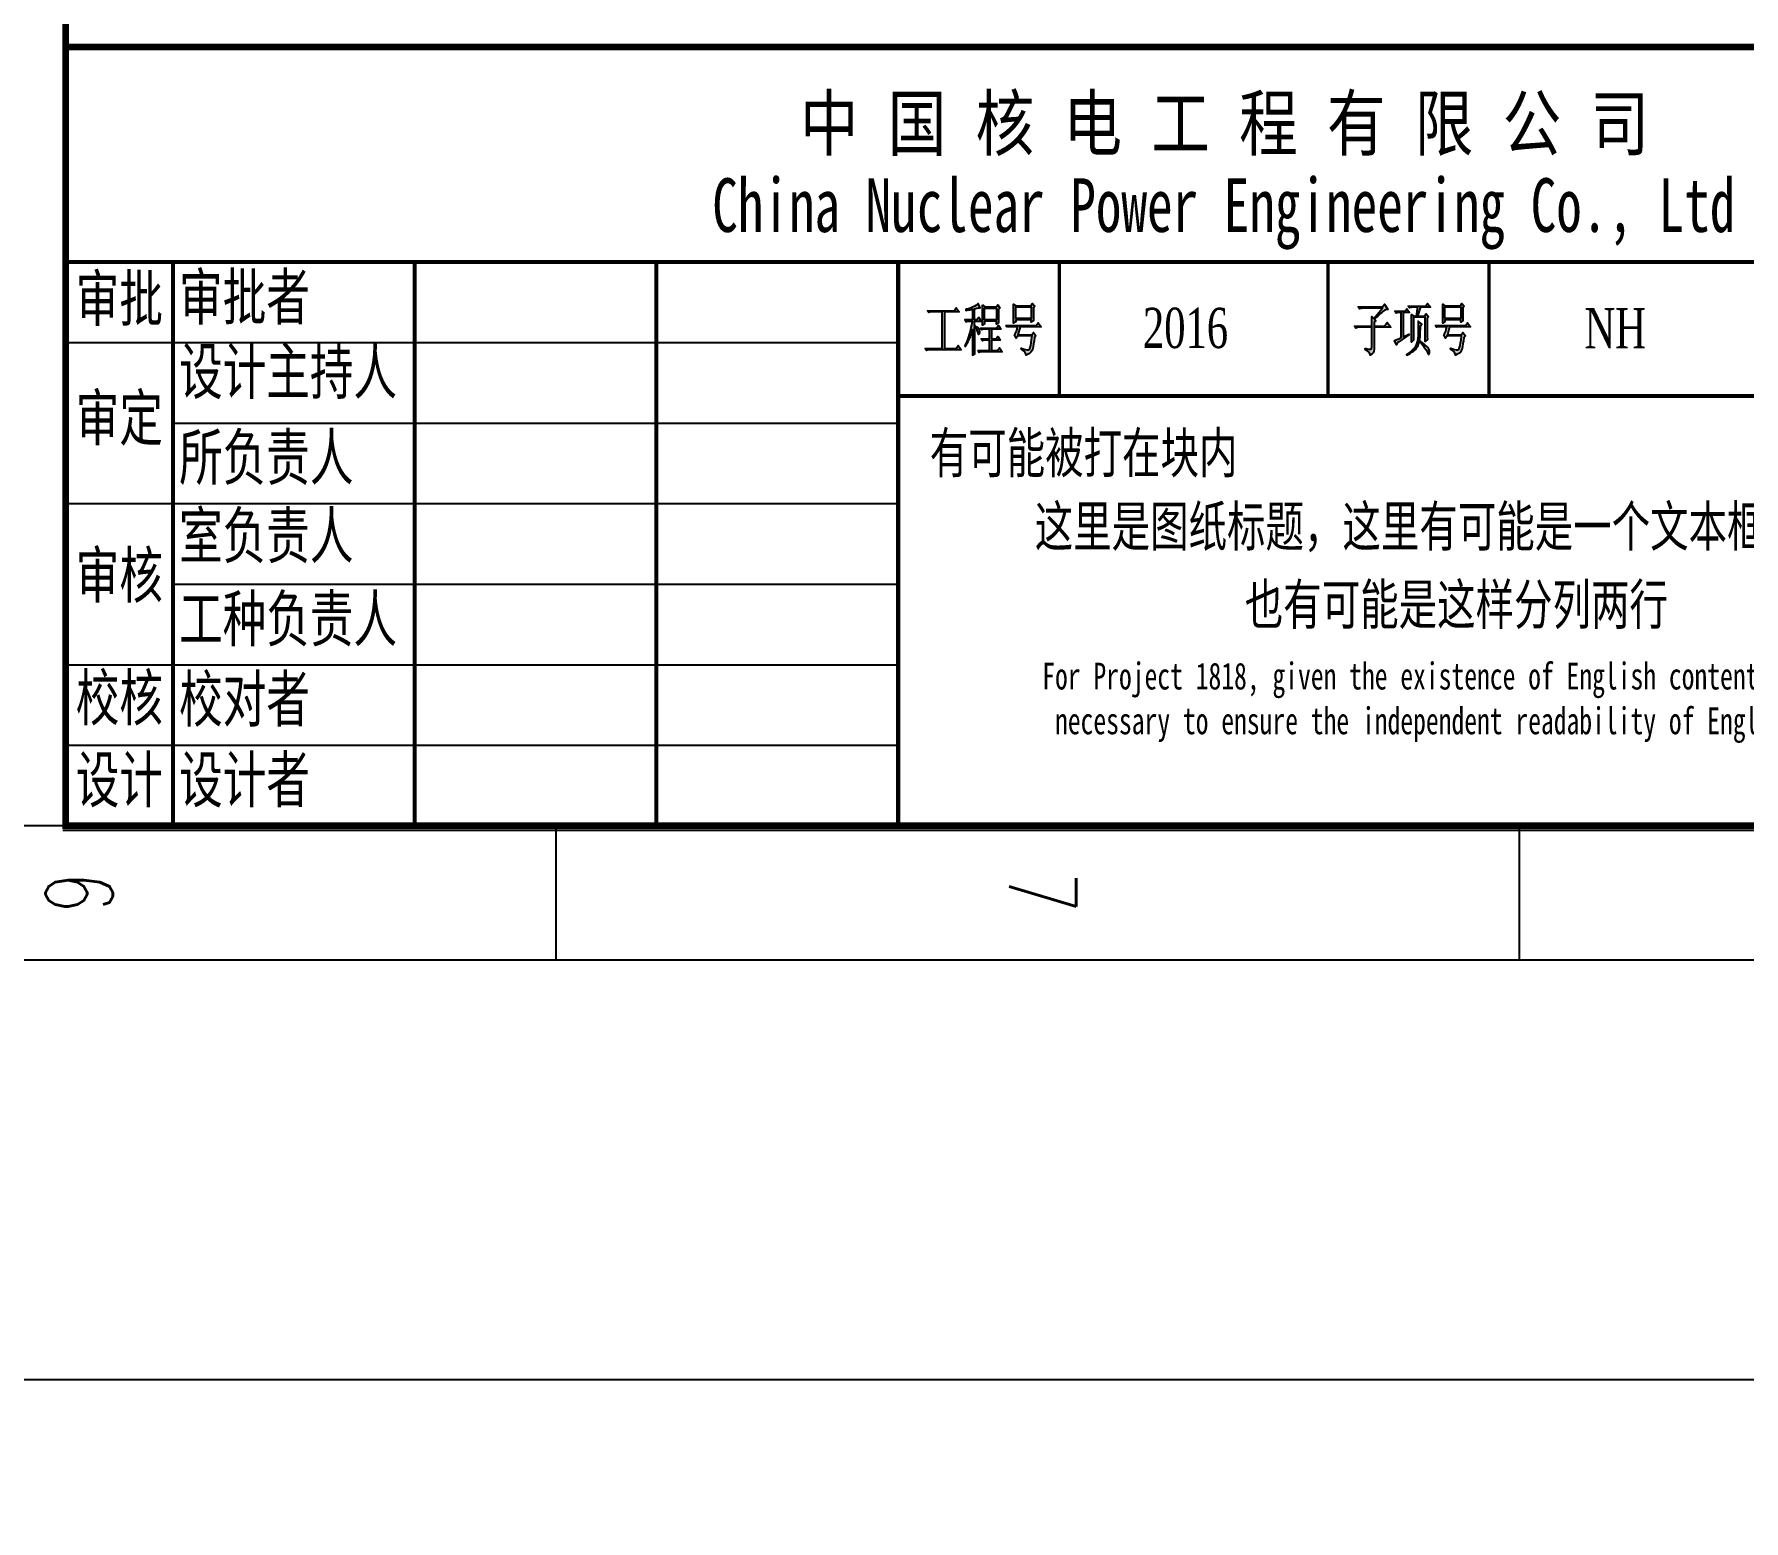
# Model space of a CAD drawing. Header units: inches. Extents: x 4937 to 49862, y 118187 to 167482.
# Drawn here: x 25020 to 31386, y 118187 to 123724 of the extents above; entities that cross this region are included whole.
import ezdxf
from ezdxf.enums import TextEntityAlignment as Align

# ---------------------------------------------------------------- set-up
doc = ezdxf.new("R2010")
doc.units = ezdxf.units.IN
doc.header["$MEASUREMENT"] = 0
doc.layers.add('1', color=7, linetype='Continuous')
doc.layers.add('图框', color=4, linetype='Continuous')
doc.styles.add('HZ', font='txt_____.ttf', dxfattribs={"width": 0.7, "bigfont": 'HZTXT'})
doc.styles.get("Standard").update_dxf_attribs({"font": 'txt', "bigfont": 'gbcbig.shx'})
doc.styles.add('宋体', font='', dxfattribs={"width": 0.7})
doc.styles.get('宋体').set_extended_font_data('SimSun')
doc.dimstyles.new('Standard-yuanban', dxfattribs={"dimtxt": 800, "dimasz": 0.18, "dimexe": 0.18, "dimexo": 0.0625, "dimgap": 0.09, "dimtad": 0, "dimtih": 1, "dimtoh": 1, "dimdec": 4, "dimlfac": 0.02, "dimzin": 0, "dimdsep": 46, "dimtxsty": 'Standard', "dimcen": 0.09, "dimadec": 0, "dimazin": 0, "dimtfac": 1, "dimtdec": 4, "dimtofl": 0, "dimtmove": 0, "dimatfit": 3, "dimfxl": 1, "dimtolj": 1, "dimtzin": 0, "dimarcsym": 0})

# ---------------------------------------------------------------- blocks, each defined once
blk = doc.blocks.new('tk1')
at = {"layer": '图框'}
for p, q in [((10, 584), (10, -10)), ((0, 502.25), (10, 502.25)), ((0, 430.5), (10, 430.5))]:
    blk.add_line(p, q, dxfattribs=at)
at = {"layer": '图框', "color": 1}
blk.add_line((0, 574), (0, 0), dxfattribs=at)
at = {"layer": '图框', "style": 'HZ', "width": 0.7}
for s, p in [('7', (4.96, 464.26)), ('6', (4.96, 392.51))]:
    blk.add_text(s, height=5, dxfattribs=at).set_placement(p, align=Align.CENTER)
blk = doc.blocks.new('图签')
at = {"layer": '1'}
h = blk.add_hatch(color=7, dxfattribs=at)
h.paths.add_polyline_path([(-114.56, 38.27), (-113.46, 38.27), (-113.67, 38.57), (-113.82, 38.36), (-115.81, 38.36), (-115.72, 38.23), (-115.6, 38.27), (-115.49, 38.27), (-114.73, 38.27), (-114.73, 35.54), (-115.98, 35.54), (-115.88, 35.41), (-115.77, 35.45), (-115.65, 35.46), (-113.31, 35.46), (-113.53, 35.77), (-113.69, 35.54), (-114.56, 35.54)])
h.paths.add_polyline_path([(-112.3, 36.78), (-112.31, 37.06), (-112.31, 37.19), (-112.21, 37.06), (-112.14, 36.91), (-112.09, 36.77), (-112.07, 36.72), (-112.01, 36.59), (-111.94, 36.63), (-111.93, 36.66), (-111.91, 36.81), (-111.95, 36.97), (-111.96, 36.97), (-112.03, 37.06), (-112.14, 37.15), (-112.27, 37.24), (-112.31, 37.26), (-112.31, 37.59), (-111.82, 37.59), (-112, 37.86), (-112.13, 37.68), (-112.31, 37.68), (-112.31, 38.51), (-112.14, 38.55), (-112.01, 38.58), (-111.91, 38.59), (-111.89, 38.59), (-112.04, 38.89), (-112.11, 38.82), (-112.21, 38.75), (-112.35, 38.67), (-112.42, 38.64), (-112.56, 38.58), (-112.68, 38.54), (-112.8, 38.5), (-112.91, 38.47), (-112.95, 38.46), (-112.95, 38.39), (-112.79, 38.42), (-112.65, 38.44), (-112.54, 38.46), (-112.46, 38.47), (-112.46, 37.68), (-113.04, 37.68), (-112.95, 37.54), (-112.84, 37.59), (-112.49, 37.59), (-112.51, 37.44), (-112.54, 37.28), (-112.58, 37.11), (-112.62, 36.93), (-112.67, 36.74), (-112.71, 36.59), (-112.76, 36.43), (-112.81, 36.28), (-112.87, 36.12), (-112.93, 35.96), (-113, 35.8), (-113.03, 35.74), (-113.01, 35.69), (-112.85, 35.95), (-112.78, 36.08), (-112.72, 36.23), (-112.65, 36.38), (-112.59, 36.54), (-112.54, 36.7), (-112.48, 36.88), (-112.46, 36.97), (-112.46, 36.74), (-112.46, 35.58), (-112.46, 35.42), (-112.46, 35.28), (-112.47, 35.15), (-112.47, 35.04), (-112.29, 35.16), (-112.29, 35.22), (-112.3, 35.31), (-112.3, 35.54), (-112.3, 35.69)])
h.paths.add_polyline_path([(-110.53, 38.46), (-110.43, 38.56), (-110.59, 38.79), (-110.7, 38.64), (-111.55, 38.64), (-111.73, 38.79), (-111.72, 38.62), (-111.72, 38.62), (-111.72, 38.44), (-111.71, 38.26), (-111.71, 37.88), (-111.72, 37.7), (-111.72, 37.53), (-111.72, 37.35), (-111.72, 37.29), (-111.56, 37.39), (-111.56, 37.59), (-110.69, 37.59), (-110.69, 37.37), (-110.52, 37.46), (-110.52, 37.56), (-110.53, 37.69), (-110.53, 37.86), (-110.53, 38.06)])
h.paths.add_polyline_path([(-111.56, 38.56), (-110.69, 38.56), (-110.69, 37.68), (-111.56, 37.68)], flags=16)
h.paths.add_polyline_path([(-111.06, 36.99), (-110.35, 36.99), (-110.53, 37.26), (-110.66, 37.07), (-111.88, 37.07), (-111.78, 36.94), (-111.68, 36.99), (-111.21, 36.99), (-111.21, 36.26), (-111.81, 36.26), (-111.71, 36.13), (-111.61, 36.17), (-111.21, 36.17), (-111.21, 35.39), (-112.05, 35.39), (-111.96, 35.26), (-111.84, 35.3), (-111.72, 35.31), (-110.26, 35.31), (-110.46, 35.59), (-110.61, 35.39), (-111.06, 35.39), (-111.06, 36.17), (-110.41, 36.17), (-110.59, 36.44), (-110.72, 36.26), (-111.06, 36.26)])
h.paths.add_polyline_path([(-107.92, 38.01), (-107.92, 38.57), (-107.83, 38.69), (-107.99, 38.89), (-108.1, 38.73), (-109.25, 38.73), (-109.42, 38.86), (-109.42, 38.69), (-109.42, 38.51), (-109.42, 38.33), (-109.42, 37.97), (-109.42, 37.79), (-109.42, 37.62), (-109.42, 37.45), (-109.42, 37.44), (-109.25, 37.53), (-109.25, 37.69), (-108.09, 37.69), (-108.09, 37.51), (-107.91, 37.61), (-107.92, 37.71), (-107.92, 37.84)])
h.paths.add_polyline_path([(-109.25, 38.64), (-108.09, 38.64), (-108.09, 37.78), (-109.25, 37.78)], flags=16)
h.paths.add_polyline_path([(-108.91, 37.17), (-107.36, 37.17), (-107.57, 37.47), (-107.73, 37.26), (-109.97, 37.26), (-109.88, 37.13), (-109.78, 37.17), (-109.11, 37.17), (-109.15, 36.98), (-109.19, 36.82), (-109.21, 36.78), (-109.28, 36.63), (-109.34, 36.56), (-109.21, 36.33), (-109.1, 36.48), (-108.03, 36.48), (-108.06, 36.2), (-108.09, 35.96), (-108.12, 35.78), (-108.16, 35.63), (-108.2, 35.54), (-108.24, 35.48), (-108.32, 35.45), (-108.42, 35.45), (-108.54, 35.48), (-108.69, 35.52), (-108.82, 35.58), (-108.83, 35.51), (-108.69, 35.41), (-108.58, 35.31), (-108.51, 35.2), (-108.48, 35.08), (-108.47, 35.06), (-108.33, 35.12), (-108.22, 35.17), (-108.2, 35.19), (-108.11, 35.28), (-108.04, 35.38), (-108.01, 35.44), (-107.98, 35.55), (-107.95, 35.7), (-107.92, 35.89), (-107.88, 36.13), (-107.85, 36.38), (-107.74, 36.49), (-107.91, 36.74), (-108.04, 36.56), (-109.08, 36.56)])
h = blk.add_hatch(color=7, dxfattribs=at)
h.paths.add_polyline_path([(-82.55, 35.49), (-82.55, 37.13), (-81.32, 37.13), (-81.59, 37.49), (-81.78, 37.21), (-82.55, 37.21), (-82.55, 37.53), (-82.42, 37.62), (-82.52, 37.72), (-82.4, 37.85), (-82.28, 37.96), (-82.18, 38.06), (-82.08, 38.15), (-81.98, 38.23), (-81.9, 38.31), (-81.75, 38.41), (-81.63, 38.45), (-81.54, 38.46), (-81.78, 38.84), (-81.94, 38.64), (-83.74, 38.64), (-83.64, 38.51), (-83.53, 38.54), (-83.41, 38.56), (-81.93, 38.56), (-82.57, 37.78), (-82.73, 37.92), (-82.72, 37.4), (-82.72, 37.21), (-84.01, 37.21), (-83.91, 37.07), (-83.79, 37.11), (-83.68, 37.13), (-82.72, 37.13), (-82.72, 35.71), (-82.75, 35.53), (-82.82, 35.49), (-82.9, 35.5), (-83.01, 35.51), (-83.16, 35.54), (-83.23, 35.56), (-83.23, 35.48), (-83.09, 35.4), (-82.97, 35.31), (-82.9, 35.2), (-82.85, 35.09), (-82.85, 35.04), (-82.72, 35.12), (-82.63, 35.22), (-82.57, 35.34)])
h.paths.add_polyline_path([(-79.62, 37.88), (-78.76, 37.88), (-78.76, 36.07), (-78.59, 36.21), (-78.6, 36.39), (-78.61, 36.74), (-78.61, 37.81), (-78.5, 37.91), (-78.69, 38.12), (-78.79, 37.96), (-79.32, 37.96), (-79.25, 38.17), (-79.2, 38.36), (-79.15, 38.5), (-79.11, 38.62), (-79.11, 38.63), (-78.36, 38.63), (-78.57, 38.91), (-78.72, 38.71), (-80.01, 38.71), (-79.91, 38.57), (-79.79, 38.61), (-79.68, 38.63), (-79.32, 38.63), (-79.33, 38.5), (-79.34, 38.34), (-79.37, 38.14), (-79.39, 37.96), (-79.61, 37.96), (-79.78, 38.09), (-79.78, 37.92), (-79.78, 37.75), (-79.78, 37.4), (-79.77, 37.21), (-79.77, 36.83), (-79.78, 36.63), (-79.78, 36.45), (-79.78, 36.28), (-79.78, 36.12), (-79.78, 36.01), (-79.62, 36.16)])
h.paths.add_polyline_path([(-80.17, 36.41), (-80, 36.52), (-79.95, 36.56), (-79.97, 36.62), (-80.39, 36.42), (-80.39, 38.24), (-79.92, 38.24), (-80.11, 38.51), (-80.25, 38.33), (-81.01, 38.33), (-80.91, 38.19), (-80.8, 38.23), (-80.68, 38.24), (-80.54, 38.24), (-80.54, 36.36), (-80.72, 36.27), (-80.86, 36.21), (-80.97, 36.17), (-81.03, 36.14), (-81.04, 36.14), (-80.9, 35.83), (-80.84, 35.93), (-80.76, 36.01), (-80.72, 36.04), (-80.65, 36.09), (-80.57, 36.15), (-80.46, 36.23), (-80.33, 36.31)])
h.paths.add_polyline_path([(-79.19, 36.03), (-79.17, 36.13), (-79.15, 36.26), (-79.13, 36.42), (-79.12, 36.6), (-79.12, 36.79), (-79.11, 37.01), (-79.11, 37.24), (-79, 37.36), (-79.27, 37.58), (-79.27, 37.39), (-79.27, 37.03), (-79.28, 36.68), (-79.28, 36.51), (-79.3, 36.31), (-79.33, 36.13), (-79.37, 35.96), (-79.42, 35.82), (-79.47, 35.72), (-79.53, 35.63), (-79.6, 35.54), (-79.69, 35.45), (-79.8, 35.35), (-79.92, 35.26), (-80.06, 35.16), (-80.15, 35.11), (-80.11, 35.06), (-79.96, 35.13), (-79.84, 35.21), (-79.72, 35.29), (-79.62, 35.36), (-79.53, 35.43), (-79.48, 35.48), (-79.39, 35.59), (-79.31, 35.71), (-79.24, 35.86)])
h.paths.add_polyline_path([(-78.72, 35.78), (-78.84, 35.88), (-78.99, 36), (-79.1, 36.09), (-79.12, 36.04), (-79.01, 35.89), (-78.91, 35.77), (-78.83, 35.66), (-78.77, 35.58), (-78.68, 35.44), (-78.61, 35.3), (-78.56, 35.21), (-78.49, 35.11), (-78.43, 35.21), (-78.43, 35.38), (-78.48, 35.52), (-78.5, 35.56), (-78.55, 35.62), (-78.62, 35.69)])
h.paths.add_polyline_path([(-75.95, 38.01), (-75.95, 38.57), (-75.86, 38.69), (-76.02, 38.89), (-76.12, 38.73), (-77.28, 38.73), (-77.45, 38.86), (-77.45, 38.69), (-77.44, 38.51), (-77.44, 37.79), (-77.45, 37.62), (-77.45, 37.45), (-77.45, 37.44), (-77.28, 37.53), (-77.28, 37.69), (-76.11, 37.69), (-76.11, 37.51), (-75.94, 37.61), (-75.94, 37.71), (-75.94, 37.84)])
h.paths.add_polyline_path([(-77.28, 38.64), (-76.11, 38.64), (-76.11, 37.78), (-77.28, 37.78)], flags=16)
h.paths.add_polyline_path([(-76.94, 37.17), (-75.39, 37.17), (-75.6, 37.47), (-75.75, 37.26), (-78, 37.26), (-77.91, 37.13), (-77.8, 37.17), (-77.14, 37.17), (-77.18, 36.98), (-77.21, 36.82), (-77.23, 36.78), (-77.31, 36.63), (-77.37, 36.56), (-77.23, 36.33), (-77.12, 36.48), (-76.05, 36.48), (-76.08, 36.2), (-76.12, 35.96), (-76.15, 35.78), (-76.19, 35.63), (-76.23, 35.54), (-76.27, 35.48), (-76.27, 35.48), (-76.35, 35.45), (-76.45, 35.45), (-76.56, 35.48), (-76.72, 35.52), (-76.84, 35.58), (-76.86, 35.51), (-76.72, 35.41), (-76.61, 35.31), (-76.54, 35.2), (-76.5, 35.08), (-76.5, 35.06), (-76.36, 35.12), (-76.25, 35.17), (-76.23, 35.19), (-76.13, 35.28), (-76.07, 35.38), (-76.04, 35.44), (-76.01, 35.55), (-75.98, 35.7), (-75.94, 35.89), (-75.91, 36.13), (-75.88, 36.38), (-75.76, 36.49), (-75.94, 36.74), (-76.07, 36.56), (-77.1, 36.56)])
at = {"layer": '1', "color": 7}
for p, q in [((-180, 36), (-118, 36)), ((-172, 30), (-118, 30)), ((-180, 24), (-118, 24)), ((-172, 18), (-118, 18)), ((-180, 12), (-118, 12)), ((-180, 6), (-118, 6)), ((0, 0), (-180, 0)), ((-0.2, -0.35), (-180.2, -0.35))]:
    blk.add_line(p, q, dxfattribs=at)
at = {"layer": '1'}
for p, q in [((0, 0), (-180, 0)), ((-0.2, -0.35), (-180.2, -0.35))]:
    blk.add_line(p, q, dxfattribs=at)
at = {"layer": '1', "color": 7, "const_width": 0.5}
for points in [[(-180, 0), (0, 0), (0, 131.76), (-180, 131.76)], [(-180, 58), (0, 58), (0, 0), (-180, 0)]]:
    blk.add_lwpolyline(points, close=True, dxfattribs=at)
at = {"layer": '1', "color": 7}
for points, const_width in [([(-180, 42), (0, 42)], 0.3), ([(-172, 42), (-172, 0)], 0.3), ([(-154, 42), (-154, 0)], 0.3), ([(-136, 42), (-136, 0)], 0.3), ([(-118, 42), (-118, 0)], 0.3), ([(-106, 42), (-106, 32)], 0.25), ([(-86, 42), (-86, 32)], 0.25), ([(-74, 42), (-74, 32)], 0.25), ([(-118, 32), (0, 32)], 0.3)]:
    blk.add_lwpolyline(points, dxfattribs=dict(at, const_width=const_width))
for points in [[(-115.65, 35.46), (-115.77, 35.45), (-115.88, 35.41), (-115.98, 35.54), (-114.73, 35.54), (-114.73, 38.27), (-115.49, 38.27), (-115.6, 38.27), (-115.72, 38.23), (-115.81, 38.36), (-113.82, 38.36), (-113.67, 38.57), (-113.46, 38.27), (-114.56, 38.27), (-114.56, 35.54), (-113.69, 35.54), (-113.53, 35.77), (-113.31, 35.46)], [(-112.09, 36.77), (-112.07, 36.72), (-112.01, 36.59), (-111.94, 36.63), (-111.93, 36.66), (-111.91, 36.81), (-111.95, 36.97), (-111.96, 36.97), (-112.03, 37.06), (-112.14, 37.15), (-112.27, 37.24), (-112.31, 37.26), (-112.31, 37.59), (-111.82, 37.59), (-112, 37.86), (-112.13, 37.68), (-112.31, 37.68), (-112.31, 38.51), (-112.14, 38.55), (-112.01, 38.58), (-111.91, 38.59), (-111.89, 38.59), (-112.04, 38.89), (-112.11, 38.82), (-112.21, 38.75), (-112.35, 38.67), (-112.42, 38.64), (-112.56, 38.58), (-112.68, 38.54), (-112.8, 38.5), (-112.91, 38.47), (-112.95, 38.46), (-112.95, 38.39), (-112.79, 38.42), (-112.65, 38.44), (-112.54, 38.46), (-112.46, 38.47), (-112.46, 37.68), (-113.04, 37.68), (-112.95, 37.54), (-112.84, 37.59), (-112.49, 37.59), (-112.51, 37.44), (-112.54, 37.28), (-112.58, 37.11), (-112.62, 36.93), (-112.67, 36.74), (-112.71, 36.59), (-112.76, 36.43), (-112.81, 36.28), (-112.87, 36.12), (-112.93, 35.96), (-113, 35.8), (-113.03, 35.74), (-113.01, 35.69), (-112.85, 35.95), (-112.78, 36.08), (-112.72, 36.23), (-112.65, 36.38), (-112.59, 36.54), (-112.54, 36.7), (-112.48, 36.88), (-112.46, 36.97), (-112.46, 36.74), (-112.46, 35.58), (-112.46, 35.42), (-112.46, 35.28), (-112.47, 35.15), (-112.47, 35.04), (-112.29, 35.16), (-112.29, 35.22), (-112.3, 35.31), (-112.3, 35.54), (-112.3, 35.69), (-112.3, 36.78), (-112.31, 37.06), (-112.31, 37.19), (-112.21, 37.06), (-112.14, 36.91)], [(-111.56, 37.68), (-111.56, 38.56), (-110.69, 38.56), (-110.69, 37.68)], [(-109.25, 38.73), (-108.1, 38.73), (-107.99, 38.89), (-107.83, 38.69), (-107.92, 38.57), (-107.92, 38.01), (-107.92, 37.84), (-107.92, 37.71), (-107.91, 37.61), (-108.09, 37.51), (-108.09, 37.69), (-109.25, 37.69), (-109.25, 37.53), (-109.42, 37.44), (-109.42, 37.45), (-109.42, 37.62), (-109.42, 37.79), (-109.42, 37.97), (-109.42, 38.33), (-109.42, 38.51), (-109.42, 38.69), (-109.42, 38.86)], [(-109.25, 37.78), (-109.25, 38.64), (-108.09, 38.64), (-108.09, 37.78)], [(-81.9, 38.31), (-81.98, 38.23), (-82.08, 38.15), (-82.18, 38.06), (-82.28, 37.96), (-82.4, 37.85), (-82.52, 37.72), (-82.42, 37.62), (-82.55, 37.53), (-82.55, 37.21), (-81.78, 37.21), (-81.59, 37.49), (-81.32, 37.13), (-82.55, 37.13), (-82.55, 35.49), (-82.57, 35.34), (-82.63, 35.22), (-82.72, 35.12), (-82.85, 35.04), (-82.85, 35.09), (-82.9, 35.2), (-82.97, 35.31), (-83.09, 35.4), (-83.23, 35.48), (-83.23, 35.56), (-83.16, 35.54), (-83.01, 35.51), (-82.9, 35.5), (-82.82, 35.49), (-82.75, 35.53), (-82.72, 35.71), (-82.72, 37.13), (-83.68, 37.13), (-83.79, 37.11), (-83.91, 37.07), (-84.01, 37.21), (-82.72, 37.21), (-82.72, 37.4), (-82.73, 37.92), (-82.57, 37.78), (-81.93, 38.56), (-83.41, 38.56), (-83.53, 38.54), (-83.64, 38.51), (-83.74, 38.64), (-81.94, 38.64), (-81.78, 38.84), (-81.54, 38.46), (-81.63, 38.45), (-81.75, 38.41)], [(-80.76, 36.01), (-80.84, 35.93), (-80.9, 35.83), (-81.04, 36.14), (-81.03, 36.14), (-80.97, 36.17), (-80.86, 36.21), (-80.72, 36.27), (-80.54, 36.36), (-80.54, 38.24), (-80.68, 38.24), (-80.8, 38.23), (-80.91, 38.19), (-81.01, 38.33), (-80.25, 38.33), (-80.11, 38.51), (-79.92, 38.24), (-80.39, 38.24), (-80.39, 36.42), (-79.97, 36.62), (-79.95, 36.56), (-80, 36.52), (-80.17, 36.41), (-80.33, 36.31), (-80.46, 36.23), (-80.57, 36.15), (-80.65, 36.09), (-80.72, 36.04)], [(-79.78, 36.28), (-79.78, 36.45), (-79.78, 36.63), (-79.77, 36.83), (-79.77, 37.21), (-79.78, 37.4), (-79.78, 37.75), (-79.78, 37.92), (-79.78, 38.09), (-79.61, 37.96), (-79.39, 37.96), (-79.37, 38.14), (-79.34, 38.34), (-79.33, 38.5), (-79.32, 38.63), (-79.68, 38.63), (-79.79, 38.61), (-79.91, 38.57), (-80.01, 38.71), (-78.72, 38.71), (-78.57, 38.91), (-78.36, 38.63), (-79.11, 38.63), (-79.11, 38.62), (-79.15, 38.5), (-79.2, 38.36), (-79.25, 38.17), (-79.32, 37.96), (-78.79, 37.96), (-78.69, 38.12), (-78.5, 37.91), (-78.61, 37.81), (-78.61, 36.74), (-78.6, 36.39), (-78.59, 36.21), (-78.76, 36.07), (-78.76, 37.88), (-79.62, 37.88), (-79.62, 36.16), (-79.78, 36.01), (-79.78, 36.12)], [(-76.12, 38.73), (-76.02, 38.89), (-75.86, 38.69), (-75.95, 38.57), (-75.95, 38.01), (-75.94, 37.84), (-75.94, 37.71), (-75.94, 37.61), (-76.11, 37.51), (-76.11, 37.69), (-77.28, 37.69), (-77.28, 37.53), (-77.45, 37.44), (-77.45, 37.45), (-77.45, 37.62), (-77.44, 37.79), (-77.44, 38.51), (-77.45, 38.69), (-77.45, 38.86), (-77.28, 38.73)], [(-77.28, 37.78), (-77.28, 38.64), (-76.11, 38.64), (-76.11, 37.78)], [(-111.06, 36.26), (-110.72, 36.26), (-110.59, 36.44), (-110.41, 36.17), (-111.06, 36.17), (-111.06, 35.39), (-110.61, 35.39), (-110.46, 35.59), (-110.26, 35.31), (-111.72, 35.31), (-111.84, 35.3), (-111.96, 35.26), (-112.05, 35.39), (-111.21, 35.39), (-111.21, 36.17), (-111.61, 36.17), (-111.71, 36.13), (-111.81, 36.26), (-111.21, 36.26), (-111.21, 36.99), (-111.68, 36.99), (-111.78, 36.94), (-111.88, 37.07), (-110.66, 37.07), (-110.53, 37.26), (-110.35, 36.99), (-111.06, 36.99)], [(-109.88, 37.13), (-109.97, 37.26), (-107.73, 37.26), (-107.57, 37.47), (-107.36, 37.17), (-108.91, 37.17), (-109.08, 36.56), (-108.04, 36.56), (-107.91, 36.74), (-107.74, 36.49), (-107.85, 36.38), (-107.88, 36.13), (-107.92, 35.89), (-107.95, 35.7), (-107.98, 35.55), (-108.01, 35.44), (-108.04, 35.38), (-108.11, 35.28), (-108.2, 35.19), (-108.22, 35.17), (-108.33, 35.12), (-108.47, 35.06), (-108.48, 35.08), (-108.51, 35.2), (-108.58, 35.31), (-108.69, 35.41), (-108.83, 35.51), (-108.82, 35.58), (-108.69, 35.52), (-108.54, 35.48), (-108.42, 35.45), (-108.32, 35.45), (-108.25, 35.48), (-108.24, 35.48), (-108.2, 35.54), (-108.16, 35.63), (-108.12, 35.78), (-108.09, 35.96), (-108.06, 36.2), (-108.03, 36.48), (-109.1, 36.48), (-109.21, 36.33), (-109.34, 36.56), (-109.28, 36.63), (-109.21, 36.78), (-109.19, 36.82), (-109.15, 36.98), (-109.11, 37.17), (-109.78, 37.17)], [(-79.48, 35.48), (-79.39, 35.59), (-79.31, 35.71), (-79.24, 35.86), (-79.19, 36.03), (-79.17, 36.13), (-79.15, 36.26), (-79.13, 36.42), (-79.12, 36.6), (-79.12, 36.79), (-79.11, 37.01), (-79.11, 37.24), (-79, 37.36), (-79.27, 37.58), (-79.27, 37.39), (-79.27, 37.03), (-79.28, 36.68), (-79.28, 36.51), (-79.3, 36.31), (-79.33, 36.13), (-79.37, 35.96), (-79.42, 35.82), (-79.47, 35.72), (-79.53, 35.63), (-79.6, 35.54), (-79.69, 35.45), (-79.8, 35.35), (-79.92, 35.26), (-80.06, 35.16), (-80.15, 35.11), (-80.11, 35.06), (-79.96, 35.13), (-79.84, 35.21), (-79.72, 35.29), (-79.62, 35.36), (-79.53, 35.43)], [(-78, 37.26), (-75.75, 37.26), (-75.6, 37.47), (-75.39, 37.17), (-76.94, 37.17), (-77.1, 36.56), (-76.07, 36.56), (-75.94, 36.74), (-75.76, 36.49), (-75.88, 36.38), (-75.91, 36.13), (-75.94, 35.89), (-75.98, 35.7), (-76.01, 35.55), (-76.04, 35.44), (-76.07, 35.38), (-76.13, 35.28), (-76.23, 35.19), (-76.25, 35.17), (-76.36, 35.12), (-76.5, 35.06), (-76.5, 35.08), (-76.54, 35.2), (-76.61, 35.31), (-76.72, 35.41), (-76.86, 35.51), (-76.84, 35.58), (-76.72, 35.52), (-76.56, 35.48), (-76.45, 35.45), (-76.35, 35.45), (-76.27, 35.48), (-76.27, 35.48), (-76.23, 35.54), (-76.19, 35.63), (-76.15, 35.78), (-76.12, 35.96), (-76.08, 36.2), (-76.05, 36.48), (-77.12, 36.48), (-77.23, 36.33), (-77.37, 36.56), (-77.31, 36.63), (-77.23, 36.78), (-77.21, 36.82), (-77.18, 36.98), (-77.14, 37.17), (-77.8, 37.17), (-77.91, 37.13)], [(-78.91, 35.77), (-78.83, 35.66), (-78.77, 35.58), (-78.68, 35.44), (-78.61, 35.3), (-78.56, 35.21), (-78.49, 35.11), (-78.43, 35.21), (-78.43, 35.21), (-78.43, 35.38), (-78.48, 35.52), (-78.5, 35.56), (-78.55, 35.62), (-78.62, 35.69), (-78.72, 35.78), (-78.84, 35.88), (-78.99, 36), (-79.1, 36.09), (-79.12, 36.04), (-79.01, 35.89)]]:
    blk.add_lwpolyline(points, close=True, dxfattribs=at)
for points in [[(-111.72, 38.62), (-111.73, 38.79)], [(-111.72, 38.79), (-111.55, 38.64), (-110.7, 38.64), (-110.59, 38.79), (-110.43, 38.56), (-110.53, 38.46), (-110.53, 38.06), (-110.53, 37.86), (-110.53, 37.69), (-110.52, 37.56), (-110.52, 37.46), (-110.69, 37.37), (-110.69, 37.59), (-111.56, 37.59), (-111.56, 37.39), (-111.72, 37.29), (-111.72, 37.35), (-111.72, 37.53), (-111.72, 37.7), (-111.71, 37.88), (-111.71, 38.26), (-111.72, 38.44), (-111.72, 38.62)]]:
    blk.add_lwpolyline(points, dxfattribs=at)
at = {"layer": '图框'}
for p, q in [((0, 0), (-180, 0)), ((-0.2, -0.35), (-180.2, -0.35))]:
    blk.add_line(p, q, dxfattribs=at)
at = {"char_height": 3.4, "attachment_point": 1, "style": '宋体'}
for s, width, heights, insert in [('\\pxqc;审批', 8, [4.44], (-180, 40.98)), ('\\pxqd;审批者', 17.1953, [-4.46], (-171.55, 41.09)), ('\\pxqd;设计主持人', 17.1953, [-4.46], (-171.55, 35.56)), ('\\pxqc;审定', 8, [-4.44], (-180, 32.09)), ('\\pxqd;所负责人', 17.1953, [-4.48], (-171.55, 29.16)), ('\\pxqd;室负责人', 17.1953, [-4.48], (-171.55, 23.33)), ('\\pxqc;审核', 8, [-4.48], (-180, 20.38)), ('\\pxqd;工种负责人', 17.1953, [-4.48], (-171.55, 17.13)), ('\\pxqc;校核', 8, [-4.48], (-180, 11.25)), ('\\pxqd;校对者', 17.1953, [4.42], (-171.55, 11.15)), ('\\pxqc;设计', 8, [-4.33], (-180, 5.15)), ('\\pxqd;设计者', 17.1953, [4.42], (-171.55, 5.15))]:
    blk.add_mtext_dynamic_manual_height_columns(s, width=width, gutter_width=1, heights=heights, dxfattribs=dict(at, insert=insert))
at = {"linetype": 'Continuous', "char_height": 3, "attachment_point": 5, "style": '宋体'}
for s, insert in [('{\\fTimes New Roman|b0|i0|c0|p18;2016}', (-96.6, 37.06)), ('{\\fTimes New Roman|b0|i0|c0|p18;NH}', (-64.6, 37.06))]:
    blk.add_mtext_dynamic_manual_height_columns(s, width=17.3088, gutter_width=1, heights=[-3.05], dxfattribs=dict(at, insert=insert))
at = {"layer": '1', "color": 7, "style": '宋体'}
for s, height, width, p in [('中 国 核 电 工 程 有 限 公 司', 4, 0.8, (-125.32, 50.33)), ('China Nuclear Power Engineering Co., Ltd', 4, 0.7, (-131.85, 44.23)), ('有可能被打在块内', 3, 0.7, (-115.65, 26.28))]:
    blk.add_text(s, height=height, dxfattribs=dict(at, width=width)).set_placement(p)
blk = doc.blocks.new('*U6')
blk.add_blockref('图签', (0, 0))
blk = doc.blocks.new('*D4')
at = {"color": 0, "lineweight": -2, "transparency": 16777216}
for p, q in [((4937.2, 120275.7), (4937.2, 118712.2)), ((34637.2, 120275.7), (34637.2, 118712.2)), ((4937.3, 118712.4), (17253.7, 118712.4)), ((34637, 118712.4), (22320.6, 118712.4))]:
    blk.add_line(p, q, dxfattribs=at)
at = {"color": 0, "transparency": 16777216}
for points in [[(4937.3, 118712.4), (4937.3, 118712.3), (4937.2, 118712.4)], [(34637, 118712.4), (34637, 118712.3), (34637.2, 118712.4)]]:
    blk.add_solid(points, dxfattribs=at)
at = {"layer": 'Defpoints', "color": 0, "transparency": 16777216}
for p in [(4937.2, 120275.7), (34637.2, 120275.7), (34637.2, 118712.4)]:
    blk.add_point(p, dxfattribs=at)
at = {"color": 0, "transparency": 16777216, "insert": (19787.2, 118712.4), "char_height": 800, "attachment_point": 5}
blk.add_mtext('\\A1;594.0000', dxfattribs=at)

msp = doc.modelspace()

# ---------------------------------------------------------------- block references
at = {"linetype": 'Continuous', "xscale": 50, "yscale": 50, "zscale": 50, "rotation": 270}
msp.add_blockref('tk1', (5437.15523, 120775.71985), dxfattribs=at)
at = {"xscale": 50, "yscale": 50, "zscale": 50}
msp.add_blockref('*U6', (34137.15523, 120775.71985), dxfattribs=at)

# ---------------------------------------------------------------- texts
at = {"linetype": 'Continuous', "attachment_point": 5, "style": '宋体'}
for s, width, heights, insert, char_height in [('这里是图纸标题，这里有可能是一个文本框输入完成', 3515.2915201, [-199.44134], (30392.63668, 121880.22989), 150), ('也有可能是这样分列两行', 1905.8995156, [-197.76536], (30315.61467, 121591.51941), 150), ('For Project 1818, given the existence of English content, it is also necessary to ensure the independent readability of English titles.', 3515.2915201, [-286.21974], (30392.63668, 121233.59683), 100)]:
    msp.add_mtext_dynamic_manual_height_columns(s, width=width, gutter_width=50, heights=heights, dxfattribs=dict(at, insert=insert, char_height=char_height))

# ---------------------------------------------------------------- dimensions: what is measured, and where the dimension line sits
dim = msp.add_linear_dim(base=(34637.15523, 118712.3772), p1=(4937.15523, 120275.71985), p2=(34637.15523, 120275.71985), dimstyle='Standard-yuanban')
dim.commit()
dim.dimension.update_dxf_attribs({"geometry": '*D4', "text_midpoint": (19787.15523, 118712.3772)})

doc.saveas('drawing.dxf')
